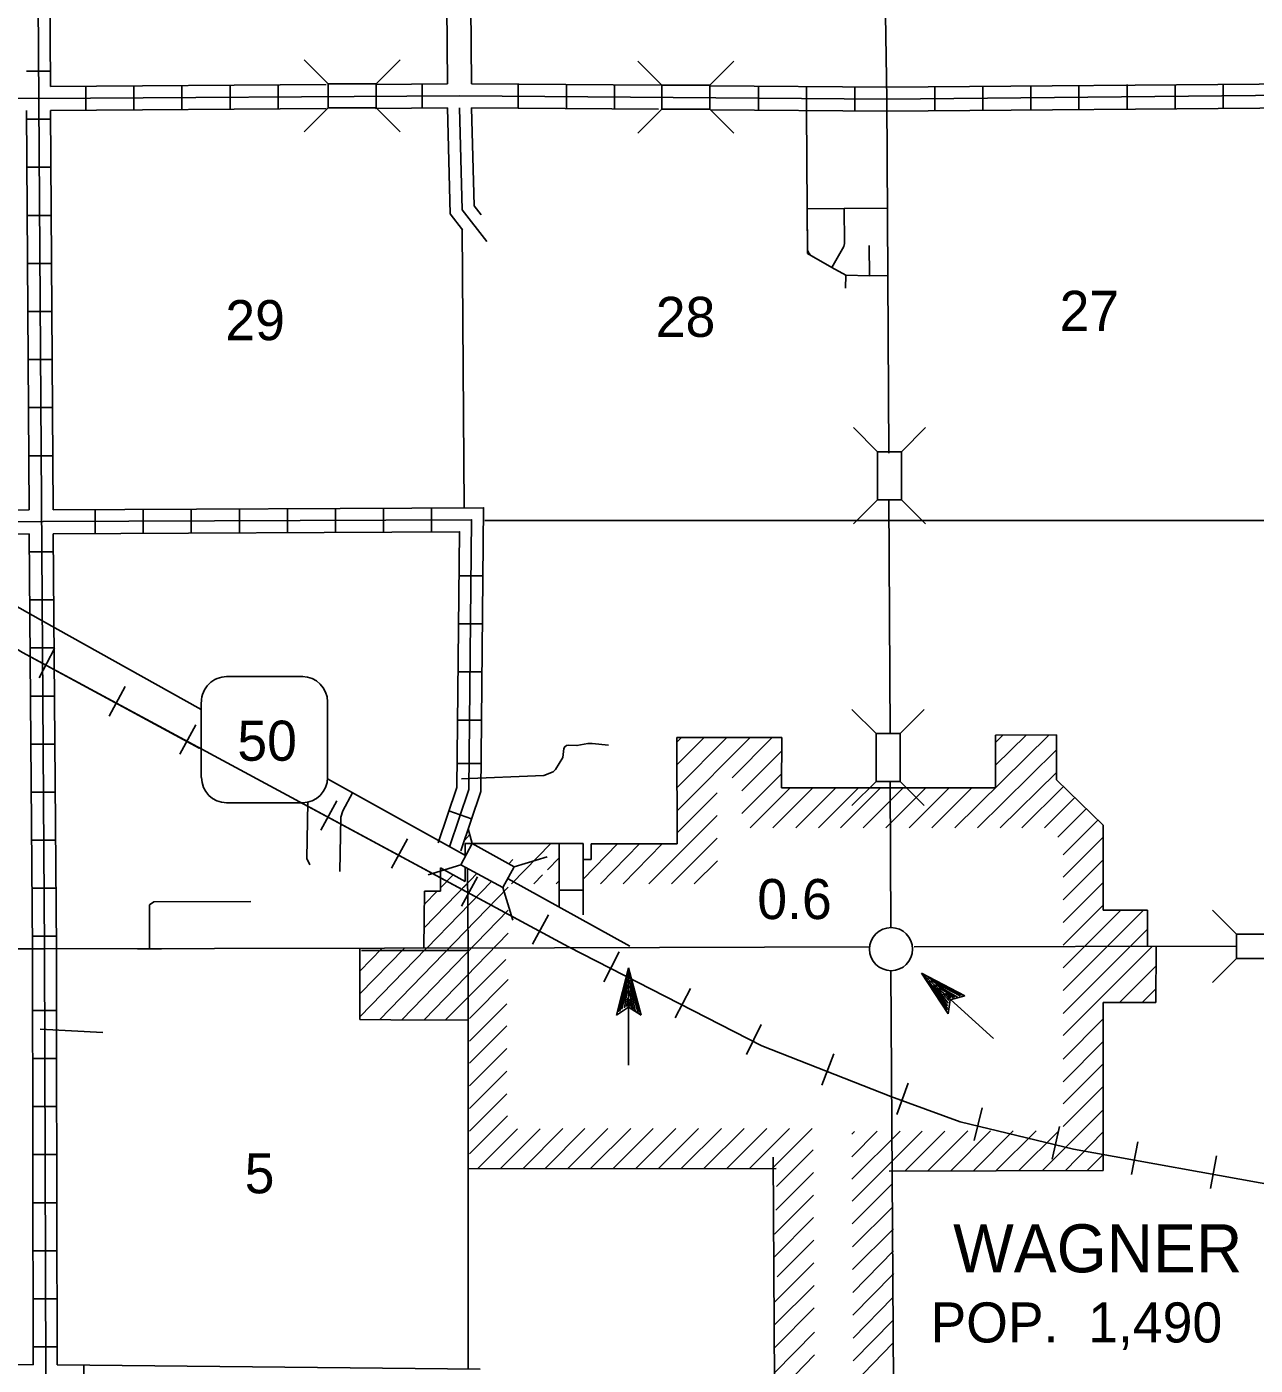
# Model space of a CAD drawing. Extents: x 1372974 to 1917401, y 15437295 to 15803266.
# Drawn here: x 1819832 to 1835171, y 15644785 to 15661493 of the extents above; entities that cross this region are included whole.
import ezdxf

# ---------------------------------------------------------------- set-up
doc = ezdxf.new("R2010")
doc.units = 0
for name, color, linetype in [('L11', 7, 'Continuous'), ('L13', 7, 'Continuous'), ('L14', 7, 'Continuous'), ('L15', 7, 'Continuous'), ('L16', 7, 'Continuous'), ('L18', 7, 'Continuous'), ('L28', 7, 'Continuous'), ('L3', 7, 'Continuous'), ('L31', 7, 'Continuous'), ('L4', 7, 'Continuous'), ('L8', 7, 'Continuous'), ('L9', 7, 'Continuous')]:
    doc.layers.add(name, color=color, linetype=linetype)

msp = doc.modelspace()

# ---------------------------------------------------------------- linework, layer by layer
at = {"layer": 'L11'}
for points in [[(1825086, 15660781), (1825066, 15663222)], [(1825386, 15660781), (1825366, 15663222)], [(1825086, 15660481), (1825120, 15659156), (1825274, 15658960)], [(1825386, 15660481), (1825420, 15659256), (1825505, 15659147)]]:
    msp.add_lwpolyline(points, dxfattribs=at)
at = {"layer": 'L13'}
for points in [[(1825270, 15658972), (1825295, 15655497)], [(1825553, 15655331), (1835744, 15655331)], [(1825336, 15650989), (1825345, 15649964)]]:
    msp.add_lwpolyline(points, dxfattribs=at)
at = {"layer": 'L15'}
for p, q in [((1820178, 15653731), (1819987, 15653364)), ((1821062, 15653256), (1820862, 15652889)), ((1821945, 15652781), (1821745, 15652414)), ((1823703, 15651831), (1823503, 15651464)), ((1824586, 15651356), (1824386, 15650989)), ((1825461, 15650881), (1825261, 15650514)), ((1826345, 15650406), (1826145, 15650039)), ((1827228, 15649947), (1827036, 15649572)), ((1828120, 15649489), (1827928, 15649122)), ((1829003, 15649039), (1828820, 15648664)), ((1829911, 15648672), (1829761, 15648281)), ((1830836, 15648306), (1830695, 15647914)), ((1831761, 15647997), (1831661, 15647589)), ((1832728, 15647764), (1832636, 15647356)), ((1833703, 15647572), (1833628, 15647164)), ((1834686, 15647397), (1834611, 15646989))]:
    msp.add_line(p, q, dxfattribs=at)
for points in [[(1813512, 15657514), (1819778, 15653681), (1826595, 15650006), (1829011, 15648772), (1830620, 15648139), (1831486, 15647822), (1832903, 15647481), (1835486, 15647014)], [(1821987, 15652489), (1819778, 15653681), (1813512, 15657514)], [(1835486, 15647014), (1832903, 15647481), (1831486, 15647822), (1830620, 15648139), (1829011, 15648772), (1826595, 15650006), (1823262, 15651806)]]:
    msp.add_lwpolyline(points, dxfattribs=at)
at = {"layer": 'L16'}
for p, q in [((1827950, 15652619), (1829259, 15652619)), ((1827954, 15651293), (1827950, 15652619)), ((1827950, 15652564), (1828006, 15652619)), ((1829259, 15652619), (1829254, 15651994)), ((1831926, 15652651), (1832690, 15652654)), ((1831926, 15652276), (1832309, 15652652)), ((1831926, 15652559), (1832021, 15652652)), ((1831927, 15651993), (1831926, 15652651)), ((1832690, 15652654), (1832690, 15652094)), ((1832690, 15652094), (1833271, 15651526)), ((1829254, 15651994), (1831927, 15651993)), ((1832771, 15651158), (1833204, 15651591)), ((1825298, 15651337), (1825362, 15651404)), ((1832771, 15650876), (1833271, 15651376)), ((1833271, 15651526), (1833271, 15650466)), ((1825308, 15651298), (1826478, 15651297)), ((1825308, 15651135), (1825308, 15651298)), ((1825885, 15650794), (1826374, 15651297)), ((1826778, 15650852), (1827207, 15651294)), ((1826878, 15651098), (1826878, 15651294)), ((1826878, 15651294), (1827954, 15651293)), ((1826998, 15650794), (1827483, 15651294)), ((1827279, 15650794), (1827765, 15651293)), ((1825852, 15651044), (1825903, 15651096)), ((1826335, 15650970), (1826478, 15651117)), ((1826778, 15651097), (1826878, 15651098)), ((1832771, 15650593), (1833271, 15651093)), ((1824998, 15650701), (1824998, 15650992)), ((1824998, 15650992), (1825308, 15650822)), ((1824998, 15650744), (1825155, 15650906)), ((1825284, 15650749), (1825453, 15650923)), ((1825308, 15650822), (1825308, 15651001)), ((1826164, 15650794), (1826273, 15650906)), ((1824238, 15649098), (1825845, 15650752)), ((1824799, 15650704), (1824789, 15649992)), ((1824793, 15650243), (1825339, 15650806)), ((1824796, 15650537), (1824957, 15650702)), ((1824799, 15650704), (1824998, 15650701)), ((1824828, 15649992), (1825636, 15650824)), ((1826443, 15650794), (1826478, 15650830)), ((1832771, 15650310), (1833271, 15650810)), ((1824516, 15649097), (1825845, 15650465)), ((1832771, 15650027), (1833271, 15650527)), ((1832771, 15649461), (1833774, 15650465)), ((1832771, 15649744), (1833492, 15650465)), ((1833271, 15650466), (1833827, 15650464)), ((1833827, 15650464), (1833827, 15650013)), ((1823992, 15649531), (1823991, 15649985)), ((1823992, 15649706), (1824266, 15649988)), ((1823992, 15649419), (1824543, 15649986)), ((1823993, 15649133), (1824820, 15649985)), ((1833936, 15650012), (1833930, 15649311)), ((1823993, 15649099), (1823992, 15649531)), ((1833930, 15649311), (1833271, 15649311)), ((1833271, 15649311), (1833271, 15647214)), ((1824378, 15649098), (1823993, 15649099)), ((1825345, 15649093), (1824378, 15649098)), ((1829188, 15647242), (1825345, 15647238)), ((1833271, 15647214), (1830600, 15647206)), ((1830147, 15645408), (1830644, 15645918)), ((1829165, 15645285), (1829662, 15645782)), ((1830149, 15645123), (1830645, 15645632)), ((1829167, 15645004), (1829664, 15645501)), ((1829169, 15644689), (1829666, 15645199)), ((1830151, 15644838), (1830645, 15645345)), ((1830153, 15644553), (1830645, 15645059)), ((1828167, 15643372), (1829668, 15644914))]:
    msp.add_line(p, q, dxfattribs=at)
for points in [[(1827951, 15652279), (1828292, 15652619)], [(1827952, 15651996), (1828575, 15652619)], [(1827953, 15651705), (1828866, 15652619)], [(1828641, 15652119), (1829141, 15652619)], [(1831419, 15651493), (1832598, 15652653)], [(1828760, 15651954), (1829260, 15652454)], [(1831702, 15651493), (1832690, 15652465)], [(1828760, 15651671), (1829260, 15652171)], [(1831985, 15651493), (1832690, 15652186)], [(1827954, 15651431), (1828452, 15651930)], [(1828866, 15651494), (1829366, 15651994)], [(1829149, 15651494), (1829649, 15651994)], [(1829433, 15651494), (1829933, 15651994)], [(1829716, 15651494), (1830216, 15651994)], [(1829991, 15651494), (1830491, 15651994)], [(1830274, 15651494), (1830774, 15651994)], [(1830558, 15651494), (1831057, 15651994)], [(1830849, 15651494), (1831349, 15651993)], [(1831132, 15651494), (1831632, 15651993)], [(1832257, 15651493), (1832775, 15652011)], [(1832541, 15651493), (1832918, 15651871)], [(1832708, 15651377), (1833061, 15651731)], [(1827599, 15650794), (1828453, 15651647)], [(1827882, 15650793), (1828454, 15651365)], [(1828166, 15650793), (1828455, 15651082)], [(1832771, 15649174), (1833827, 15650230)], [(1824793, 15649096), (1825845, 15650178)], [(1832771, 15648899), (1833884, 15650012)], [(1825058, 15649094), (1825814, 15649850)], [(1833475, 15649311), (1833933, 15649769)], [(1825361, 15649114), (1825845, 15649602)], [(1833758, 15649311), (1833933, 15649486)], [(1825361, 15648831), (1825828, 15649297)], [(1832771, 15648607), (1833271, 15649107)], [(1825361, 15648556), (1825828, 15649022)], [(1825361, 15648272), (1825828, 15648739)], [(1832771, 15648324), (1833271, 15648824)], [(1832771, 15648049), (1833271, 15648549)], [(1825361, 15647989), (1825828, 15648456)], [(1832771, 15647765), (1833271, 15648265)], [(1825361, 15647706), (1825828, 15648172)], [(1825361, 15647422), (1825836, 15647897)], [(1832509, 15647211), (1833271, 15647974)], [(1825459, 15647236), (1825959, 15647737)], [(1825742, 15647237), (1826243, 15647737)], [(1826026, 15647237), (1826527, 15647738)], [(1826302, 15647237), (1826802, 15647738)], [(1826585, 15647238), (1827086, 15647739)], [(1826867, 15647238), (1827376, 15647739)], [(1827153, 15647239), (1827654, 15647739)], [(1827437, 15647239), (1827937, 15647740)], [(1827720, 15647240), (1828221, 15647740)], [(1828004, 15647240), (1828505, 15647741)], [(1828288, 15647240), (1828789, 15647741)], [(1828572, 15647241), (1829072, 15647742)], [(1828855, 15647241), (1829356, 15647742)], [(1829139, 15647242), (1829640, 15647742)], [(1830133, 15647669), (1830168, 15647704)], [(1830135, 15647387), (1830452, 15647705)], [(1830136, 15647106), (1830737, 15647706)], [(1830138, 15646833), (1831012, 15647707)], [(1830795, 15647206), (1831297, 15647708)], [(1831079, 15647207), (1831581, 15647709)], [(1831364, 15647208), (1831865, 15647709)], [(1831648, 15647209), (1832149, 15647710)], [(1831932, 15647210), (1832434, 15647711)], [(1832216, 15647211), (1832718, 15647712)], [(1832797, 15647212), (1833271, 15647697)], [(1829195, 15647014), (1829652, 15647472)], [(1833069, 15647213), (1833271, 15647415)], [(1829186, 15646722), (1829654, 15647190)], [(1830140, 15646551), (1830637, 15647048)], [(1829170, 15646422), (1829656, 15646908)], [(1830142, 15646261), (1830645, 15646764)], [(1829161, 15646131), (1829657, 15646627)], [(1830144, 15645980), (1830653, 15646489)], [(1829203, 15645889), (1829659, 15646345)], [(1830146, 15645693), (1830653, 15646214)], [(1829164, 15645566), (1829661, 15646063)], [(1830636, 15645906), (1830653, 15645931)]]:
    msp.add_lwpolyline(points, dxfattribs=at)
msp.add_circle((1830624, 15649979), 269, dxfattribs=at)
at = {"layer": 'L18'}
for p, q in [((1823595, 15660781), (1823295, 15661081)), ((1824195, 15660781), (1824495, 15661081)), ((1827761, 15660764), (1827461, 15661064)), ((1828361, 15660764), (1828661, 15661064)), ((1823595, 15660781), (1823595, 15660481)), ((1823595, 15660781), (1824195, 15660781)), ((1824195, 15660781), (1824195, 15660481)), ((1827761, 15660764), (1827761, 15660464)), ((1827761, 15660764), (1828361, 15660764)), ((1828361, 15660764), (1828361, 15660464)), ((1823595, 15660481), (1823295, 15660181)), ((1823595, 15660481), (1824195, 15660481)), ((1824195, 15660481), (1824495, 15660181)), ((1827761, 15660464), (1827461, 15660164)), ((1827761, 15660464), (1828361, 15660464)), ((1828361, 15660464), (1828661, 15660164)), ((1830453, 15656189), (1830153, 15656489)), ((1830753, 15656189), (1831053, 15656489)), ((1830453, 15656189), (1830753, 15656189)), ((1830453, 15655589), (1830453, 15656189)), ((1830753, 15655589), (1830753, 15656189)), ((1830453, 15655589), (1830153, 15655289)), ((1830453, 15655589), (1830753, 15655589)), ((1830753, 15655589), (1831053, 15655289)), ((1830436, 15652672), (1830136, 15652972)), ((1830736, 15652672), (1831036, 15652972)), ((1830436, 15652672), (1830736, 15652672)), ((1830436, 15652072), (1830436, 15652672)), ((1830736, 15652072), (1830736, 15652672)), ((1830436, 15652072), (1830136, 15651772)), ((1830436, 15652072), (1830736, 15652072)), ((1830736, 15652072), (1831036, 15651772)), ((1825395, 15651297), (1825345, 15651481)), ((1825395, 15651297), (1825253, 15651031)), ((1825395, 15651297), (1825920, 15651006)), ((1825920, 15651006), (1826328, 15651131)), ((1825253, 15651031), (1824845, 15650906)), ((1825253, 15651031), (1825778, 15650747)), ((1825920, 15651006), (1825778, 15650747)), ((1825778, 15650747), (1825903, 15650339)), ((1834936, 15650164), (1834636, 15650464)), ((1834936, 15650164), (1834936, 15649864)), ((1834936, 15650164), (1835536, 15650164)), ((1834936, 15649864), (1834636, 15649564)), ((1834936, 15649864), (1835536, 15649864))]:
    msp.add_line(p, q, dxfattribs=at)
at = {"layer": 'L28'}
for p, q in [((1827345, 15649747), (1827195, 15649156)), ((1827345, 15649747), (1827503, 15649156)), ((1827345, 15649747), (1827345, 15648531)), ((1827336, 15649681), (1827220, 15649197)), ((1827336, 15649614), (1827236, 15649206)), ((1827336, 15649539), (1827261, 15649231)), ((1827353, 15649597), (1827461, 15649197)), ((1827361, 15649656), (1827478, 15649189)), ((1831003, 15649681), (1831545, 15649397)), ((1831003, 15649681), (1831336, 15649172)), ((1831003, 15649681), (1831903, 15648864)), ((1831045, 15649631), (1831328, 15649222)), ((1831078, 15649631), (1831503, 15649406)), ((1831095, 15649581), (1831328, 15649239)), ((1831120, 15649589), (1831486, 15649397)), ((1831153, 15649531), (1831328, 15649272)), ((1831178, 15649539), (1831453, 15649381)), ((1827328, 15649464), (1827295, 15649247)), ((1827336, 15649372), (1827320, 15649264)), ((1827345, 15649481), (1827345, 15649322)), ((1827345, 15649431), (1827345, 15649322)), ((1827353, 15649464), (1827403, 15649231)), ((1827361, 15649522), (1827428, 15649214)), ((1831195, 15649497), (1831320, 15649397)), ((1831203, 15649481), (1831336, 15649306)), ((1831220, 15649497), (1831420, 15649381)), ((1831236, 15649464), (1831320, 15649397)), ((1831270, 15649422), (1831345, 15649339)), ((1831303, 15649431), (1831403, 15649372)), ((1831328, 15649406), (1831370, 15649372)), ((1831328, 15649372), (1831345, 15649347)), ((1831545, 15649397), (1831361, 15649347)), ((1827195, 15649156), (1827345, 15649256)), ((1827336, 15649297), (1827328, 15649264)), ((1827503, 15649156), (1827345, 15649256)), ((1827361, 15649356), (1827386, 15649239)), ((1827361, 15649322), (1827361, 15649264)), ((1831336, 15649172), (1831361, 15649347))]:
    msp.add_line(p, q, dxfattribs=at)
at = {"layer": 'L3'}
for p, q in [((1823278, 15653381), (1822328, 15653381)), ((1822012, 15653064), (1822012, 15652122)), ((1823587, 15652122), (1823586, 15653064)), ((1822328, 15651806), (1823278, 15651806))]:
    msp.add_line(p, q, dxfattribs=at)
for points in [[(1814628, 15660697), (1814746, 15657981), (1814809, 15657658), (1814947, 15657303), (1815087, 15657070), (1815296, 15656819), (1815568, 15656592), (1820003, 15654089), (1822012, 15652972)], [(1823586, 15652106), (1825311, 15651147)], [(1825845, 15650856), (1827361, 15650014)], [(1818937, 15649981), (1820053, 15649981), (1826422, 15649996)], [(1830911, 15650006), (1834936, 15650014)]]:
    msp.add_lwpolyline(points, dxfattribs=at)
for centre, start, end in [((1822329, 15653066), 90.0011, 180.0011), ((1823274, 15653066), 0.0011, 90.0011), ((1822329, 15652121), 180.0011, 270.0011), ((1823274, 15652121), 270.0011, 0.0011)]:
    msp.add_arc(centre, 315, start, end, dxfattribs=at)
at = {"layer": 'L31'}
msp.add_line((1825345, 15649964), (1824012, 15649964), dxfattribs=at)
at = {"layer": 'L4'}
for p, q in [((1829566, 15660447), (1829578, 15659219)), ((1830351, 15658762), (1830355, 15658389)), ((1830053, 15658230), (1830058, 15658392))]:
    msp.add_line(p, q, dxfattribs=at)
for points in [[(1830486, 15665864), (1830570, 15660589), (1830595, 15656172)], [(1829578, 15659219), (1830038, 15659226), (1830577, 15659228)], [(1830038, 15659226), (1830043, 15658802), (1830043, 15658787), (1830034, 15658749), (1829885, 15658487)], [(1829578, 15659219), (1829582, 15658663), (1829661, 15658618)], [(1829661, 15658618), (1829885, 15658487), (1830058, 15658392), (1830355, 15658383), (1830582, 15658387)], [(1830595, 15655597), (1830611, 15652681)], [(1830611, 15652064), (1830620, 15650247)], [(1825345, 15649964), (1825345, 15644738)], [(1826422, 15649996), (1830353, 15650006)], [(1830620, 15649714), (1830653, 15644564), (1830628, 15634089), (1830628, 15628830)], [(1829170, 15644572), (1829153, 15647381)]]:
    msp.add_lwpolyline(points, dxfattribs=at)
at = {"layer": 'L8'}
for p, q in [((1819828, 15660939), (1820128, 15660939)), ((1820570, 15660447), (1820570, 15660747)), ((1821170, 15660456), (1821170, 15660756)), ((1821770, 15660456), (1821770, 15660756)), ((1822370, 15660464), (1822370, 15660764)), ((1822970, 15660464), (1822970, 15660764)), ((1824770, 15660481), (1824770, 15660781)), ((1825970, 15660472), (1825970, 15660772)), ((1826570, 15660472), (1826570, 15660772)), ((1827170, 15660464), (1827170, 15660764)), ((1828970, 15660456), (1828970, 15660747)), ((1829570, 15660447), (1829570, 15660747)), ((1830170, 15660439), (1830170, 15660739)), ((1831170, 15660447), (1831170, 15660747)), ((1831770, 15660447), (1831770, 15660747)), ((1832370, 15660456), (1832370, 15660756)), ((1832970, 15660464), (1832970, 15660764)), ((1833570, 15660472), (1833570, 15660772)), ((1834170, 15660472), (1834170, 15660772)), ((1834770, 15660481), (1834770, 15660781)), ((1819837, 15660339), (1820137, 15660339)), ((1819837, 15659739), (1820137, 15659739)), ((1819845, 15659139), (1820145, 15659139)), ((1830351, 15658762), (1830355, 15658383)), ((1819845, 15658539), (1820145, 15658539)), ((1819853, 15657939), (1820153, 15657939)), ((1819853, 15657339), (1820153, 15657339)), ((1819862, 15656739), (1820162, 15656739)), ((1819862, 15656139), (1820162, 15656139)), ((1820687, 15655172), (1820687, 15655472)), ((1821287, 15655172), (1821287, 15655472)), ((1821887, 15655172), (1821887, 15655472)), ((1822487, 15655181), (1822487, 15655481)), ((1823087, 15655181), (1823087, 15655481)), ((1823686, 15655181), (1823686, 15655481)), ((1824286, 15655181), (1824286, 15655481)), ((1824886, 15655189), (1824886, 15655489)), ((1819870, 15654939), (1820170, 15654939)), ((1825228, 15654639), (1825528, 15654639)), ((1819870, 15654339), (1820170, 15654339)), ((1825220, 15654039), (1825520, 15654039)), ((1819878, 15653739), (1820178, 15653739)), ((1825220, 15653439), (1825520, 15653439)), ((1819878, 15653139), (1820178, 15653139)), ((1825211, 15652839), (1825511, 15652839)), ((1819887, 15652539), (1820187, 15652539)), ((1825211, 15652298), (1825511, 15652298)), ((1819887, 15651939), (1820187, 15651939)), ((1825103, 15651706), (1825386, 15651606)), ((1819895, 15651339), (1820195, 15651339)), ((1826477, 15651297), (1826778, 15651297)), ((1819895, 15650739), (1820195, 15650739)), ((1826478, 15650714), (1826778, 15650714)), ((1819903, 15650139), (1820203, 15650139)), ((1820203, 15649981), (1820205, 15648819)), ((1821514, 15649984), (1821216, 15649983)), ((1820203, 15649214), (1819903, 15649214)), ((1819998, 15648979), (1820781, 15648939)), ((1820212, 15648614), (1819912, 15648614)), ((1820212, 15648014), (1819912, 15648014)), ((1820212, 15647414), (1819912, 15647414)), ((1820212, 15646814), (1819912, 15646814)), ((1820212, 15646214), (1819912, 15646214)), ((1820220, 15645614), (1819920, 15645614)), ((1820220, 15645014), (1819920, 15645014)), ((1820545, 15644789), (1820545, 15644489))]:
    msp.add_line(p, q, dxfattribs=at)
for points in [[(1820053, 15649981), (1819912, 15671139)], [(1820128, 15660747), (1820095, 15665698)], [(1830570, 15660589), (1846469, 15660747), (1862727, 15661064)], [(1820128, 15660747), (1823570, 15660772)], [(1824186, 15660772), (1825086, 15660781)], [(1825386, 15660781), (1827745, 15660764)], [(1828361, 15660756), (1830570, 15660739)], [(1830570, 15660739), (1835736, 15660781)], [(1819970, 15660597), (1825236, 15660631), (1830570, 15660589)], [(1819862, 15655464), (1819828, 15660447)], [(1820128, 15660447), (1823570, 15660472)], [(1820162, 15655464), (1820128, 15660447)], [(1824186, 15660472), (1825086, 15660481)], [(1825236, 15660481), (1825270, 15659206), (1825578, 15658814)], [(1825386, 15660481), (1827720, 15660464)], [(1828370, 15660456), (1830570, 15660439)], [(1830570, 15660439), (1835744, 15660481)], [(1829578, 15659219), (1829582, 15658713), (1829586, 15658694), (1829602, 15658662), (1829622, 15658640), (1829661, 15658618)], [(1817892, 15655457), (1819862, 15655464)], [(1820162, 15655464), (1825536, 15655489), (1825503, 15651947)], [(1814687, 15655297), (1825386, 15655339), (1825353, 15651972), (1825111, 15651256)], [(1818353, 15655159), (1819862, 15655164)], [(1819903, 15649981), (1819862, 15655164)], [(1820162, 15655164), (1825236, 15655189), (1825203, 15651997), (1824970, 15651306)], [(1820203, 15649981), (1820162, 15655164)], [(1825262, 15652104), (1826290, 15652146), (1826404, 15652194), (1826433, 15652221), (1826527, 15652370), (1826539, 15652482), (1826549, 15652505), (1826570, 15652522), (1826595, 15652526), (1826702, 15652520), (1826838, 15652545), (1826891, 15652547), (1827097, 15652525)], [(1823899, 15651932), (1823778, 15651705), (1823753, 15651625), (1823741, 15650947)], [(1825503, 15651947), (1825253, 15651206)], [(1823342, 15651814), (1823330, 15651110), (1823365, 15651031)], [(1826478, 15650514), (1826478, 15651297)], [(1826778, 15650406), (1826778, 15651297)], [(1821365, 15649984), (1821363, 15650532), (1821421, 15650569), (1822630, 15650573)], [(1819903, 15649981), (1819912, 15644789)], [(1820053, 15649981), (1820087, 15639356), (1820053, 15634047), (1820037, 15628814)], [(1820205, 15648819), (1820212, 15644789)], [(1819912, 15644789), (1814887, 15644839)], [(1825494, 15644737), (1820212, 15644789)]]:
    msp.add_lwpolyline(points, dxfattribs=at)
at = {"layer": 'L9'}
msp.add_lwpolyline([(1819970, 15660597), (1814637, 15660622), (1805779, 15660539)], dxfattribs=at)

# ---------------------------------------------------------------- texts
at = {"layer": 'L14'}
for s, p in [('29', (1822312, 15657581)), ('28', (1827686, 15657622)), ('27', (1832728, 15657697)), ('5', (1822553, 15646931))]:
    msp.add_text(s, height=500, rotation=360, dxfattribs=at).set_placement(p)
at = {"layer": 'L16'}
for s, height, p in [('WAGNER', 600, (1831399, 15645944)), ('POP.  1,490', 499.99, (1831116, 15645069))]:
    msp.add_text(s, height=height, rotation=360, dxfattribs=at).set_placement(p)
at = {"layer": 'L28'}
msp.add_text('0.6', height=500, rotation=360, dxfattribs=at).set_placement((1828954, 15650354))
at = {"layer": 'L3'}
msp.add_text('50', height=500, rotation=360, dxfattribs=at).set_placement((1822462, 15652331))

doc.saveas('drawing.dxf')
